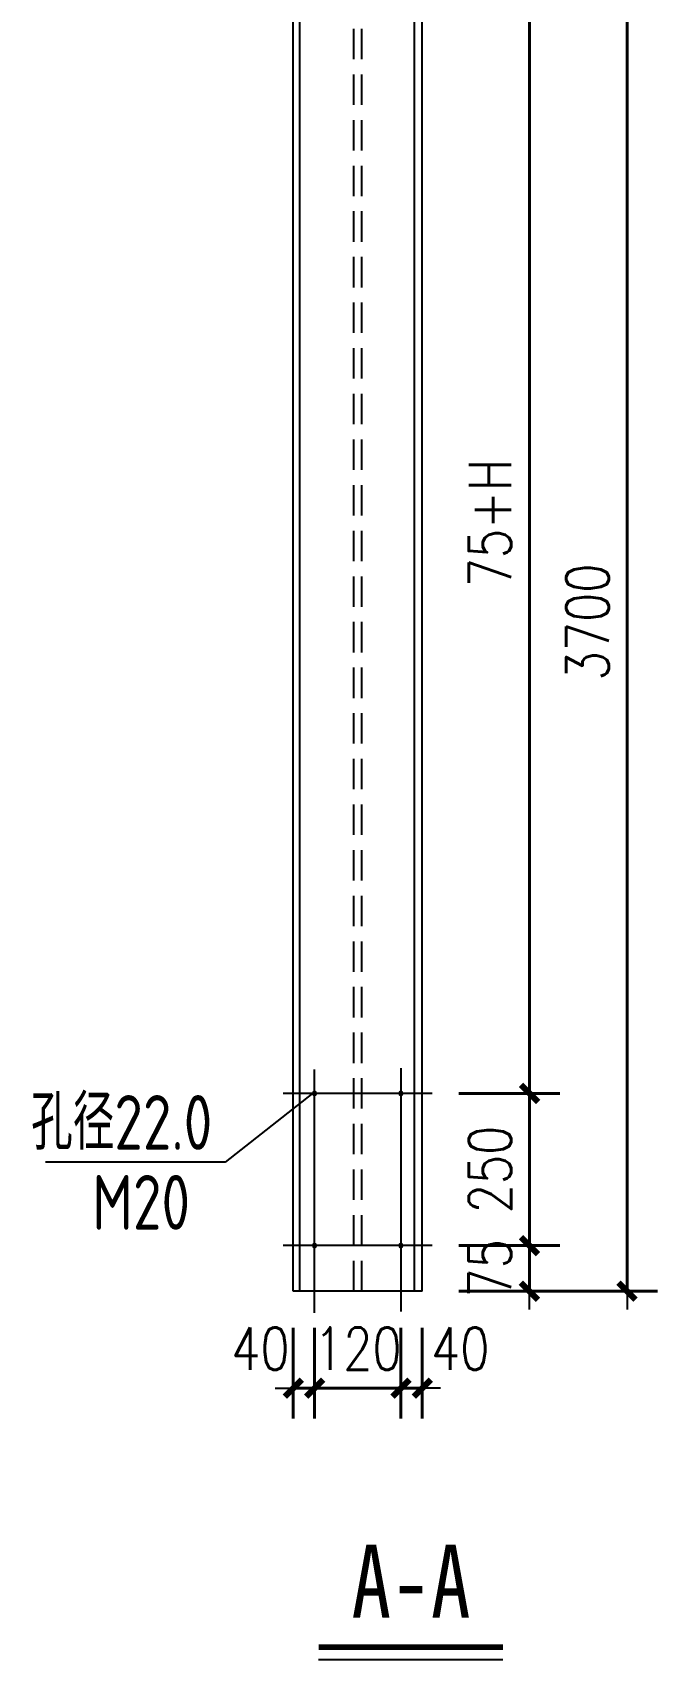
# Model space of a CAD drawing. Extents: x 69728788 to 150676229, y 15322671 to 43663798.
# Drawn here: x 75298196 to 75304360, y 19770606 to 19786652 of the extents above; entities that cross this region are included whole.
import ezdxf

# ---------------------------------------------------------------- set-up
doc = ezdxf.new("R2010")
doc.units = 0
doc.header["$LTSCALE"] = 1000
doc.header["$MEASUREMENT"] = 0
doc.linetypes.add('DOTE', pattern=[2.42, 2, -0.2, 0.02, -0.2])
doc.linetypes.add('HIDDEN', pattern=[0.375, 0.25, -0.125])
doc.layers.get('0').update_dxf_attribs({"linetype": 'CONTINUOUS'})
doc.layers.get('DEFPOINTS').update_dxf_attribs({"linetype": 'CONTINUOUS'})
for name, color, linetype in [('AXIS', 3, 'CONTINUOUS'), ('DOTE', 251, 'DOTE'), ('PUB_TEXT', 7, 'CONTINUOUS'), ('水平支撑', 4, 'CONTINUOUS')]:
    doc.layers.add(name, color=color, linetype=linetype)
doc.layers.add('次梁箍筋', color=1, linetype='CONTINUOUS', lineweight=40)
doc.styles.add('-楷体_GB2312', font='', dxfattribs={"width": 0.8})
doc.styles.add('DIM_FONT', font='SIMPLEX.shx', dxfattribs={"width": 0.8})
doc.styles.add('TSSD_Rein', font='atssdeng.shx', dxfattribs={"width": 0.7, "bigfont": 'atssdchn.shx'})
doc.styles.get('-楷体_GB2312').set_extended_font_data('SimSun')
doc.dimstyles.new('DIMN0.2', dxfattribs={"dimtxt": 350, "dimasz": 1, "dimexe": 250, "dimexo": 300, "dimgap": 150, "dimtad": 1, "dimdec": 0, "dimlfac": 0.2, "dimzin": 0, "dimdsep": 46, "dimtxsty": 'DIM_FONT', "dimblk": '_DIMX', "dimcen": 0.09, "dimclrt": 7, "dimadec": 0, "dimazin": 0, "dimtfac": 1, "dimtdec": 0, "dimtix": 1, "dimtmove": 2, "dimatfit": 3, "dimldrblk": '_DIMX', "dimfxl": 1, "dimtolj": 1, "dimtzin": 0, "dimarcsym": 0})

# ---------------------------------------------------------------- blocks, each defined once
blk = doc.blocks.new('_DIMX')
blk.add_line((-150, 0), (150, 0))
at = {"const_width": 50}
blk.add_lwpolyline([(-70, -70), (70, 70)], dxfattribs=at)
blk = doc.blocks.new('*D1610')
at = {"layer": 'AXIS', "color": 0, "lineweight": -2}
for p, q in [((76387238, 21151929), (76388201, 21151929)), ((76387951, 21151928), (76387951, 21140930)), ((76387238, 21140929), (76388201, 21140929))]:
    blk.add_line(p, q, dxfattribs=at)
at = {"layer": 'DEFPOINTS', "color": 0}
for p in [(76386938, 21151929), (76386938, 21140929), (76387951, 21140929)]:
    blk.add_point(p, dxfattribs=at)
at = {"layer": 'AXIS', "color": 0, "lineweight": -2}
for p, rotation in [((76387951, 21151929), 90), ((76387951, 21140929), 270)]:
    blk.add_blockref('_DIMX', p, dxfattribs=dict(at, rotation=rotation))
at = {"layer": 'AXIS', "color": 7, "insert": (76387626, 21146429), "char_height": 350, "attachment_point": 5, "rotation": 90, "style": 'DIM_FONT'}
blk.add_mtext('\\A1;3700', dxfattribs=at)
blk = doc.blocks.new('*D1612')
at = {"layer": 'AXIS', "color": 0, "lineweight": -2}
for p, q in [((76385208, 21140629), (76385208, 21139882)), ((76385383, 21140629), (76385383, 21139882)), ((76385207, 21140132), (76385206, 21140132)), ((76385383, 21140132), (76385208, 21140132)), ((76385384, 21140132), (76385385, 21140132))]:
    blk.add_line(p, q, dxfattribs=at)
at = {"layer": 'DEFPOINTS', "color": 0}
for p in [(76385208, 21140929), (76385383, 21140929), (76385208, 21140132)]:
    blk.add_point(p, dxfattribs=at)
at = {"layer": 'AXIS', "color": 0, "lineweight": -2}
blk.add_blockref('_DIMX', (76385208, 21140132), dxfattribs=at)
at = {"layer": 'AXIS', "color": 0, "lineweight": -2, "rotation": 180}
blk.add_blockref('_DIMX', (76385383, 21140132), dxfattribs=at)
at = {"layer": 'AXIS', "color": 7, "insert": (76384938, 21140457), "char_height": 350, "attachment_point": 5, "style": 'DIM_FONT'}
blk.add_mtext('\\A1;40', dxfattribs=at)
blk = doc.blocks.new('*D1613')
at = {"layer": 'AXIS', "color": 0, "lineweight": -2}
for p, q in [((76385383, 21140629), (76385383, 21139882)), ((76386093, 21140629), (76386093, 21139882)), ((76385382, 21140132), (76385381, 21140132)), ((76386093, 21140132), (76385383, 21140132)), ((76386094, 21140132), (76386095, 21140132))]:
    blk.add_line(p, q, dxfattribs=at)
at = {"layer": 'DEFPOINTS', "color": 0}
for p in [(76385383, 21140929), (76386093, 21140929), (76385383, 21140132)]:
    blk.add_point(p, dxfattribs=at)
at = {"layer": 'AXIS', "color": 0, "lineweight": -2}
blk.add_blockref('_DIMX', (76385383, 21140132), dxfattribs=at)
at = {"layer": 'AXIS', "color": 0, "lineweight": -2, "rotation": 180}
blk.add_blockref('_DIMX', (76386093, 21140132), dxfattribs=at)
at = {"layer": 'AXIS', "color": 7, "insert": (76385738, 21140457), "char_height": 350, "attachment_point": 5, "style": 'DIM_FONT'}
blk.add_mtext('\\A1;120', dxfattribs=at)
blk = doc.blocks.new('*D1614')
at = {"layer": 'AXIS', "color": 0, "lineweight": -2}
for p, q in [((76386093, 21140629), (76386093, 21139882)), ((76386268, 21140629), (76386268, 21139882)), ((76386092, 21140132), (76386091, 21140132)), ((76386268, 21140132), (76386093, 21140132)), ((76386269, 21140132), (76386270, 21140132))]:
    blk.add_line(p, q, dxfattribs=at)
at = {"layer": 'DEFPOINTS', "color": 0}
for p in [(76386093, 21140929), (76386268, 21140929), (76386093, 21140132)]:
    blk.add_point(p, dxfattribs=at)
at = {"layer": 'AXIS', "color": 0, "lineweight": -2}
blk.add_blockref('_DIMX', (76386093, 21140132), dxfattribs=at)
at = {"layer": 'AXIS', "color": 0, "lineweight": -2, "rotation": 180}
blk.add_blockref('_DIMX', (76386268, 21140132), dxfattribs=at)
at = {"layer": 'AXIS', "color": 7, "insert": (76386580, 21140457), "char_height": 350, "attachment_point": 5, "style": 'DIM_FONT'}
blk.add_mtext('\\A1;40', dxfattribs=at)
blk = doc.blocks.new('*D1616')
at = {"layer": 'AXIS', "color": 0, "lineweight": -2}
for p, q in [((76386568, 21141304), (76387399, 21141304)), ((76387149, 21141305), (76387149, 21141306)), ((76387149, 21140929), (76387149, 21141304)), ((76386568, 21140929), (76387399, 21140929)), ((76387149, 21140928), (76387149, 21140927))]:
    blk.add_line(p, q, dxfattribs=at)
at = {"layer": 'DEFPOINTS', "color": 0}
for p in [(76386268, 21141304), (76387149, 21141304), (76386268, 21140929)]:
    blk.add_point(p, dxfattribs=at)
at = {"layer": 'AXIS', "color": 0, "lineweight": -2}
for p, rotation in [((76387149, 21141304), 270), ((76387149, 21140929), 90)]:
    blk.add_blockref('_DIMX', p, dxfattribs=dict(at, rotation=rotation))
at = {"layer": 'AXIS', "color": 7, "insert": (76386824, 21141117), "char_height": 350, "attachment_point": 5, "rotation": 90, "style": 'DIM_FONT'}
blk.add_mtext('\\A1;75', dxfattribs=at)
blk = doc.blocks.new('11')
at = {"layer": 'AXIS', "linetype": 'HIDDEN'}
for p, q in [((76385704, 21140929.4), (76385704, 21151929.4)), ((76385771, 21140929.4), (76385771, 21151929.4))]:
    blk.add_line(p, q, dxfattribs=at)
at = {"layer": 'AXIS', "color": 7, "linetype": 'Continuous', "const_width": 46.7}
blk.add_lwpolyline([(76385415.8, 21138002.4), (76386930.2, 21138002.4)], dxfattribs=at)
at = {"layer": 'AXIS', "color": 7, "linetype": 'Continuous'}
blk.add_lwpolyline([(76385415.8, 21137902.4), (76386930.2, 21137902.4)], dxfattribs=at)
at = {"layer": 'DOTE'}
for p, q in [((76385382.5, 21140751.9), (76385382.5, 21142763.4)), ((76386092.5, 21142763.4), (76386092.5, 21140751.9)), ((76386350, 21142554.4), (76385125.1, 21142554.4)), ((76386350, 21141304.4), (76385125.1, 21141304.4))]:
    blk.add_line(p, q, dxfattribs=at)
at = {"layer": '水平支撑'}
for p, q in [((76385207.5, 21140929.4), (76385207.5, 21151929.4)), ((76385260.1, 21140929.4), (76385260.1, 21151929.4)), ((76386204.4, 21140929.4), (76386204.4, 21151929.4)), ((76386267.5, 21140929.4), (76386267.5, 21151929.4)), ((76385367.5, 21142555.6), (76384646.4, 21141989.7)), ((76384646.4, 21141989.7), (76383171.1, 21141989.7)), ((76386267.5, 21140929.4), (76385207.5, 21140929.4))]:
    blk.add_line(p, q, dxfattribs=at)
at = {"layer": '水平支撑', "const_width": 29.8}
for points in [[(76385397.6, 21142554.4, -1), (76385367.4, 21142554.4, -1)], [(76386107.6, 21142554.4, -1), (76386077.4, 21142554.4, -1)], [(76385397.6, 21141304.4, -1), (76385367.4, 21141304.4, -1)], [(76386107.6, 21141304.4, -1), (76386077.4, 21141304.4, -1)]]:
    blk.add_lwpolyline(points, format="xyb", close=True, dxfattribs=at)
at = {"layer": 'PUB_TEXT', "width": 0.8}
for s, height, style, p in [('孔径22.0', 450, 'TSSD_Rein', (76383052.7, 21142091.3)), ('M20', 450, 'TSSD_Rein', (76383554.7, 21141434.5)), ('A-A', 600, '-楷体_GB2312', (76385685.2, 21138244.6))]:
    blk.add_text(s, height=height, dxfattribs=dict(at, style=style)).set_placement(p)
at = {"layer": 'AXIS'}
blk.add_linear_dim(base=(76387149.5, 21151929.4), p1=(76386267.5, 21142554.4), p2=(76386267.5, 21151929.4), angle=90, text='75+H', dimstyle='DIMN0.2', dxfattribs=at).render()
for base, p1, p2, angle, text, picture, middle in [((76387951.1, 21140929.4), (76386937.9, 21151929.4), (76386937.9, 21140929.4), 90, '3700', '*D1610', (76387626.1, 21146429.4)), ((76385382.5, 21140131.7), (76386092.5, 21140929.4), (76385382.5, 21140929.4), 180, '120', '*D1613', (76385737.5, 21140456.7))]:
    dim = blk.add_linear_dim(base=base, p1=p1, p2=p2, angle=angle, text=text, dimstyle='DIMN0.2', dxfattribs=at)
    dim.commit()
    dim.dimension.update_dxf_attribs({"geometry": picture, "text_midpoint": middle})
blk.add_linear_dim(base=(76387149.5, 21142554.4), p1=(76386267.5, 21141304.4), p2=(76386267.5, 21142554.4), angle=90, dimstyle='DIMN0.2', dxfattribs=at).render()
dim = blk.add_linear_dim(base=(76387149.5, 21141304.4), p1=(76386267.5, 21140929.4), p2=(76386267.5, 21141304.4), angle=90, dimstyle='DIMN0.2', dxfattribs=at)
dim.commit()
dim.dimension.update_dxf_attribs({"geometry": '*D1616', "text_midpoint": (76386824.5, 21141116.9)})
for base, p1, p2, picture, middle in [((76385207.5, 21140131.7), (76385382.5, 21140929.4), (76385207.5, 21140929.4), '*D1612', (76384938.1, 21140456.7)), ((76386092.5, 21140131.7), (76386267.5, 21140929.4), (76386092.5, 21140929.4), '*D1614', (76386580, 21140456.7))]:
    dim = blk.add_linear_dim(base=base, p1=p1, p2=p2, angle=180, text='40', dimstyle='DIMN0.2', dxfattribs=at)
    dim.commit()
    dim.dimension.update_dxf_attribs({"geometry": picture, "text_midpoint": middle, "dimtype": 160})

msp = doc.modelspace()

# ---------------------------------------------------------------- block references
at = {"layer": '次梁箍筋', "xscale": 1.200000002980232, "yscale": 1.199999999254942, "zscale": 1.200000000011642}
msp.add_blockref('11', (-16361481.5, -5594877), dxfattribs=at)

doc.saveas('drawing.dxf')
